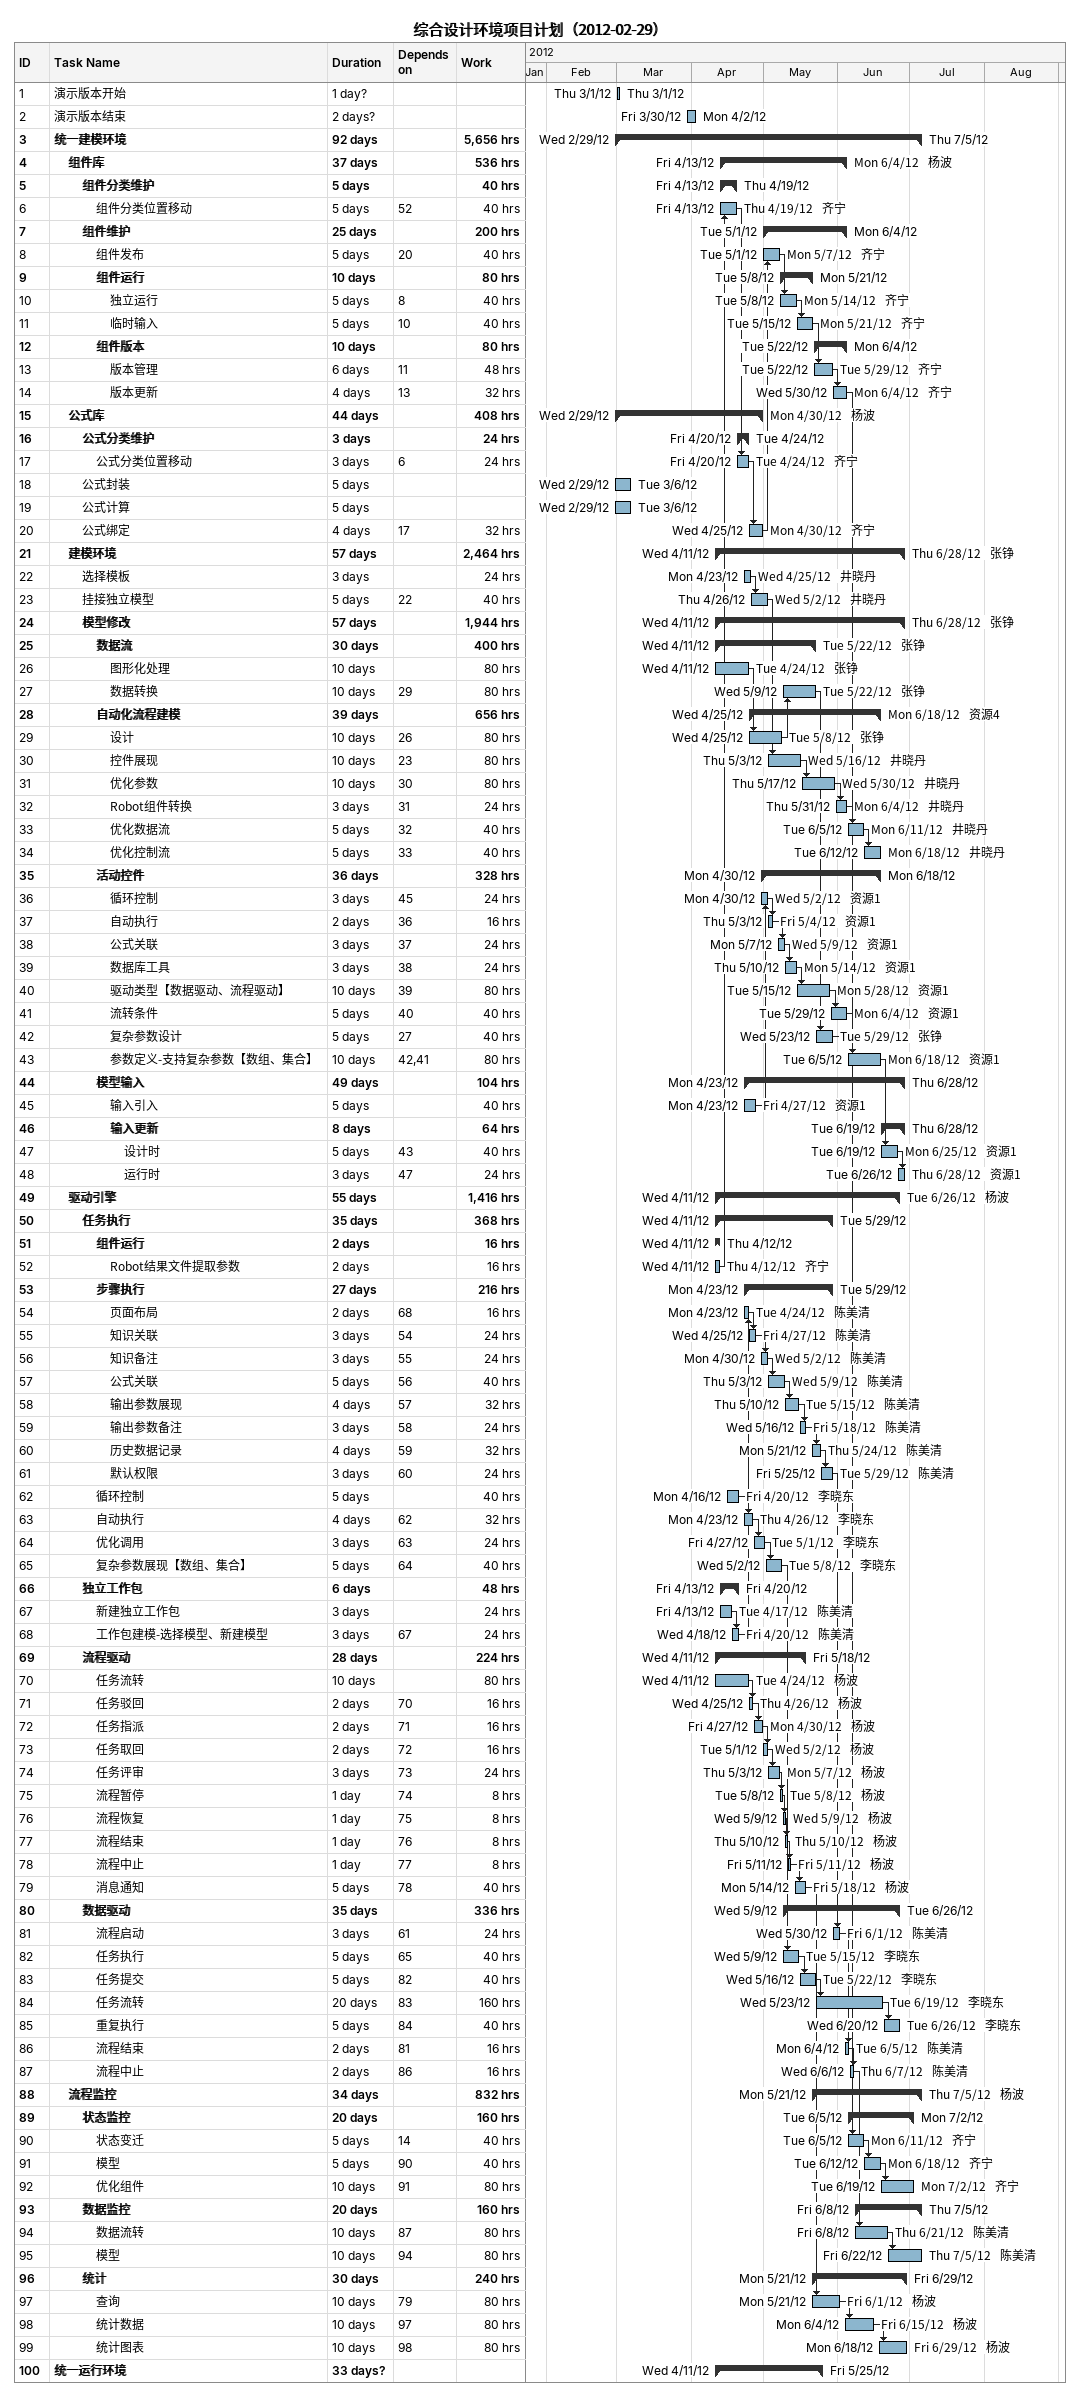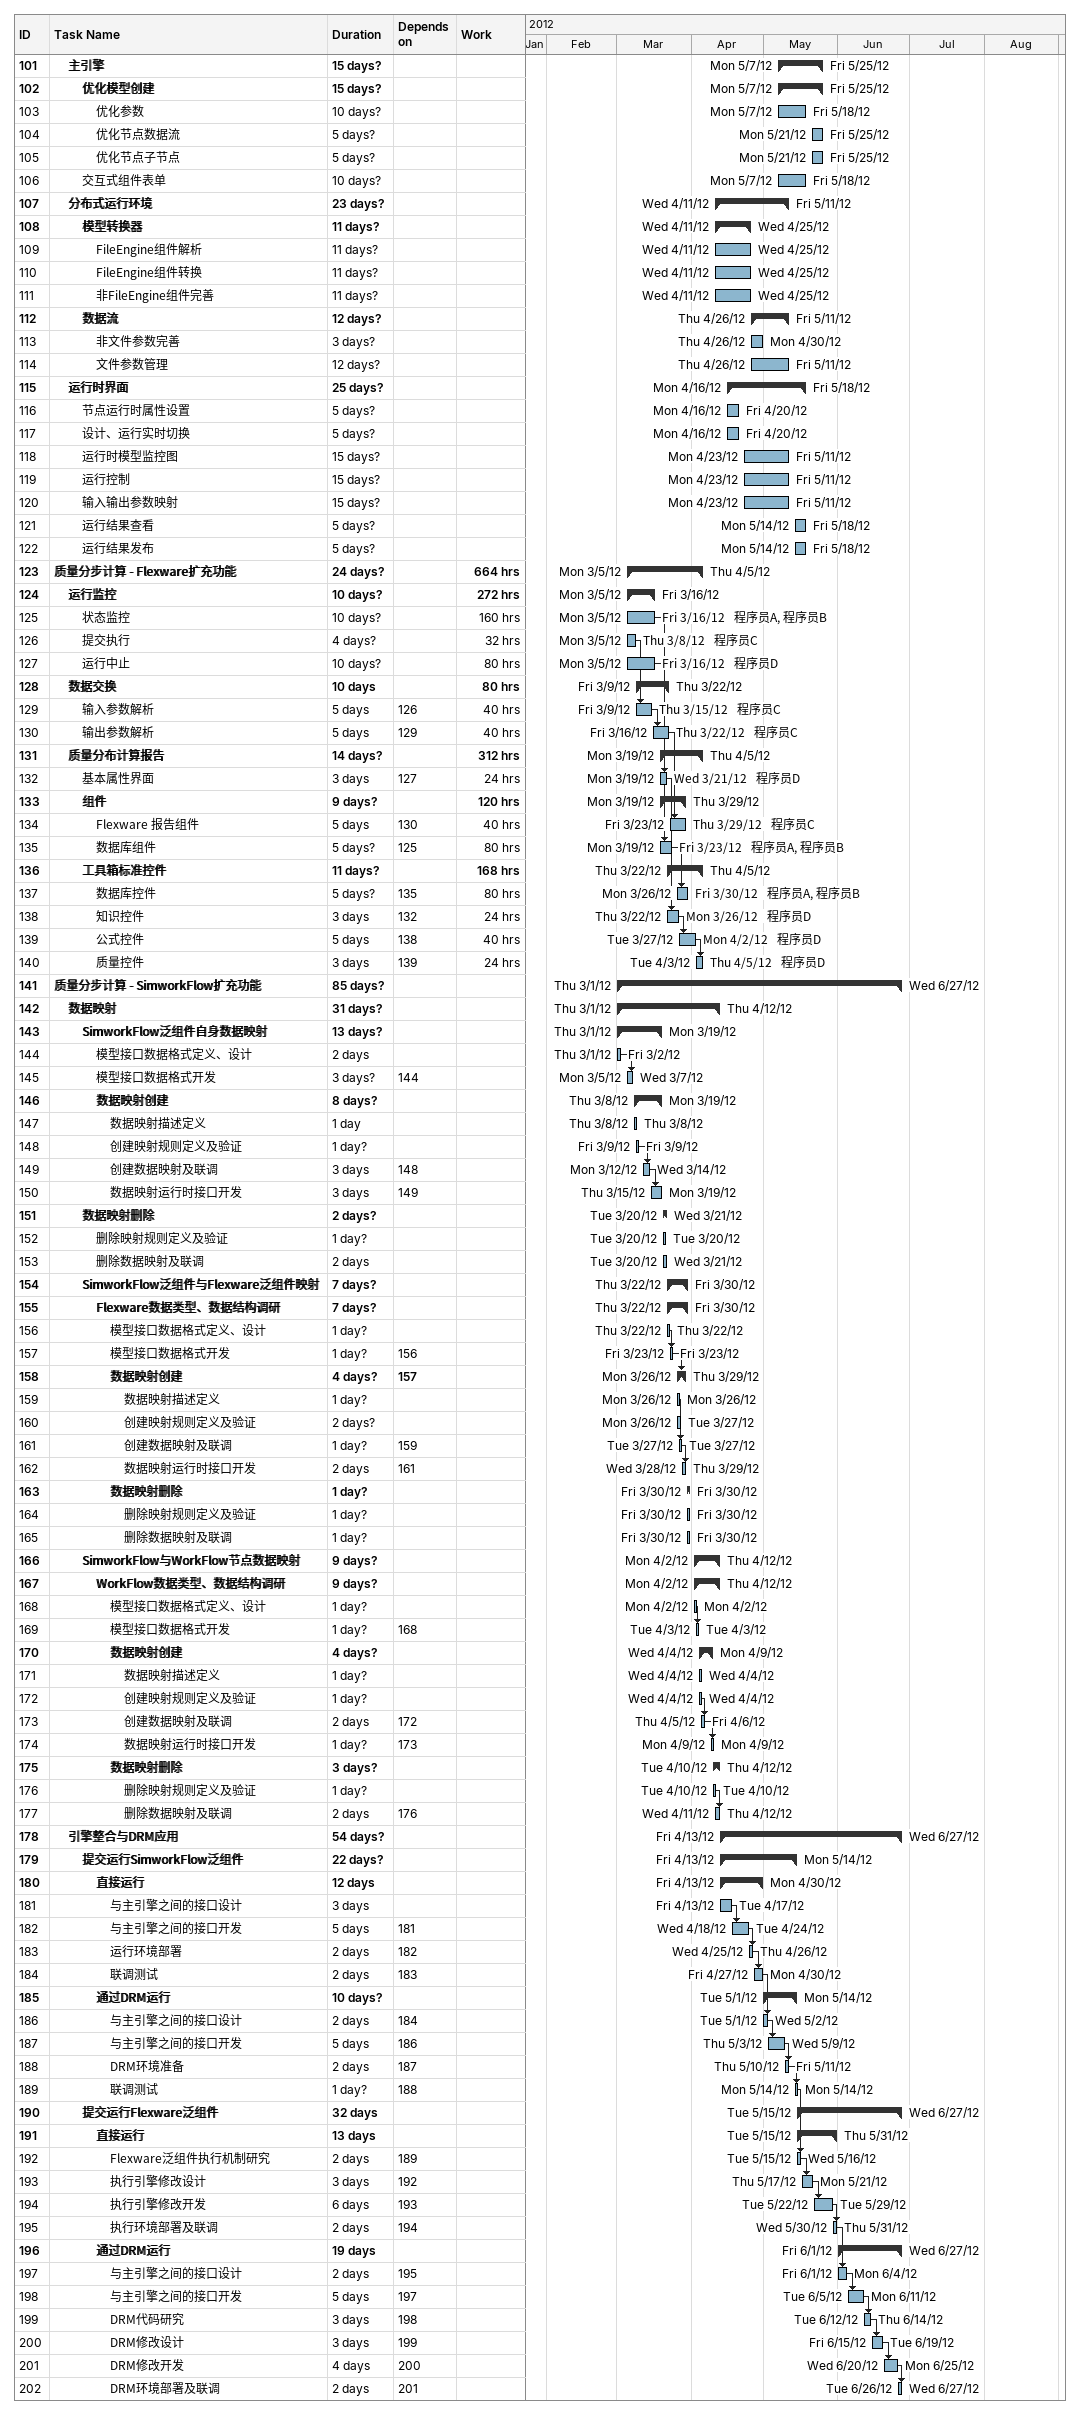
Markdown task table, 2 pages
综合设计环境项目计划（2012-02-29）

| ID | Level | Task | Duration | Start | Finish | Predecessors | Resources | Work (h) |
|---|---|---|---|---|---|---|---|---|
| 1 | 1 | 演示版本开始 | 1d? | 2012-03-01 | 2012-03-01 |  |  |  |
| 2 | 1 | 演示版本结束 | 2d? | 2012-03-30 | 2012-04-02 |  |  |  |
| 3 | 1 | **统一建模环境** | 92d | 2012-02-29 | 2012-07-05 |  |  | 5656 |
| 4 | 2 | **组件库** | 37d | 2012-04-13 | 2012-06-04 |  | 杨波 | 536 |
| 5 | 3 | **组件分类维护** | 5d | 2012-04-13 | 2012-04-19 |  |  | 40 |
| 6 | 4 | 组件分类位置移动 | 5d | 2012-04-13 | 2012-04-19 | 52 | 齐宁 | 40 |
| 7 | 3 | **组件维护** | 25d | 2012-05-01 | 2012-06-04 |  |  | 200 |
| 8 | 4 | 组件发布 | 5d | 2012-05-01 | 2012-05-07 | 20 | 齐宁 | 40 |
| 9 | 4 | **组件运行** | 10d | 2012-05-08 | 2012-05-21 |  |  | 80 |
| 10 | 5 | 独立运行 | 5d | 2012-05-08 | 2012-05-14 | 8 | 齐宁 | 40 |
| 11 | 5 | 临时输入 | 5d | 2012-05-15 | 2012-05-21 | 10 | 齐宁 | 40 |
| 12 | 4 | **组件版本** | 10d | 2012-05-22 | 2012-06-04 |  |  | 80 |
| 13 | 5 | 版本管理 | 6d | 2012-05-22 | 2012-05-29 | 11 | 齐宁 | 48 |
| 14 | 5 | 版本更新 | 4d | 2012-05-30 | 2012-06-04 | 13 | 齐宁 | 32 |
| 15 | 2 | **公式库** | 44d | 2012-02-29 | 2012-04-30 |  | 杨波 | 408 |
| 16 | 3 | **公式分类维护** | 3d | 2012-04-20 | 2012-04-24 |  |  | 24 |
| 17 | 4 | 公式分类位置移动 | 3d | 2012-04-20 | 2012-04-24 | 6 | 齐宁 | 24 |
| 18 | 3 | 公式封装 | 5d | 2012-02-29 | 2012-03-06 |  |  |  |
| 19 | 3 | 公式计算 | 5d | 2012-02-29 | 2012-03-06 |  |  |  |
| 20 | 3 | 公式绑定 | 4d | 2012-04-25 | 2012-04-30 | 17 | 齐宁 | 32 |
| 21 | 2 | **建模环境** | 57d | 2012-04-11 | 2012-06-28 |  | 张铮 | 2464 |
| 22 | 3 | 选择模板 | 3d | 2012-04-23 | 2012-04-25 |  | 井晓丹 | 24 |
| 23 | 3 | 挂接独立模型 | 5d | 2012-04-26 | 2012-05-02 | 22 | 井晓丹 | 40 |
| 24 | 3 | **模型修改** | 57d | 2012-04-11 | 2012-06-28 |  | 张铮 | 1944 |
| 25 | 4 | **数据流** | 30d | 2012-04-11 | 2012-05-22 |  | 张铮 | 400 |
| 26 | 5 | 图形化处理 | 10d | 2012-04-11 | 2012-04-24 |  | 张铮 | 80 |
| 27 | 5 | 数据转换 | 10d | 2012-05-09 | 2012-05-22 | 29 | 张铮 | 80 |
| 28 | 4 | **自动化流程建模** | 39d | 2012-04-25 | 2012-06-18 |  | 资源4 | 656 |
| 29 | 5 | 设计 | 10d | 2012-04-25 | 2012-05-08 | 26 | 张铮 | 80 |
| 30 | 5 | 控件展现 | 10d | 2012-05-03 | 2012-05-16 | 23 | 井晓丹 | 80 |
| 31 | 5 | 优化参数 | 10d | 2012-05-17 | 2012-05-30 | 30 | 井晓丹 | 80 |
| 32 | 5 | Robot组件转换 | 3d | 2012-05-31 | 2012-06-04 | 31 | 井晓丹 | 24 |
| 33 | 5 | 优化数据流 | 5d | 2012-06-05 | 2012-06-11 | 32 | 井晓丹 | 40 |
| 34 | 5 | 优化控制流 | 5d | 2012-06-12 | 2012-06-18 | 33 | 井晓丹 | 40 |
| 35 | 4 | **活动控件** | 36d | 2012-04-30 | 2012-06-18 |  |  | 328 |
| 36 | 5 | 循环控制 | 3d | 2012-04-30 | 2012-05-02 | 45 | 资源1 | 24 |
| 37 | 5 | 自动执行 | 2d | 2012-05-03 | 2012-05-04 | 36 | 资源1 | 16 |
| 38 | 5 | 公式关联 | 3d | 2012-05-07 | 2012-05-09 | 37 | 资源1 | 24 |
| 39 | 5 | 数据库工具 | 3d | 2012-05-10 | 2012-05-14 | 38 | 资源1 | 24 |
| 40 | 5 | 驱动类型【数据驱动、流程驱动】 | 10d | 2012-05-15 | 2012-05-28 | 39 | 资源1 | 80 |
| 41 | 5 | 流转条件 | 5d | 2012-05-29 | 2012-06-04 | 40 | 资源1 | 40 |
| 42 | 5 | 复杂参数设计 | 5d | 2012-05-23 | 2012-05-29 | 27 | 张铮 | 40 |
| 43 | 5 | 参数定义-支持复杂参数【数组、集合】 | 10d | 2012-06-05 | 2012-06-18 | 42, 41 | 资源1 | 80 |
| 44 | 4 | **模型输入** | 49d | 2012-04-23 | 2012-06-28 |  |  | 104 |
| 45 | 5 | 输入引入 | 5d | 2012-04-23 | 2012-04-27 |  | 资源1 | 40 |
| 46 | 5 | **输入更新** | 8d | 2012-06-19 | 2012-06-28 |  |  | 64 |
| 47 | 6 | 设计时 | 5d | 2012-06-19 | 2012-06-25 | 43 | 资源1 | 40 |
| 48 | 6 | 运行时 | 3d | 2012-06-26 | 2012-06-28 | 47 | 资源1 | 24 |
| 49 | 2 | **驱动引擎** | 55d | 2012-04-11 | 2012-06-26 |  | 杨波 | 1416 |
| 50 | 3 | **任务执行** | 35d | 2012-04-11 | 2012-05-29 |  |  | 368 |
| 51 | 4 | **组件运行** | 2d | 2012-04-11 | 2012-04-12 |  |  | 16 |
| 52 | 5 | Robot结果文件提取参数 | 2d | 2012-04-11 | 2012-04-12 |  | 齐宁 | 16 |
| 53 | 4 | **步骤执行** | 27d | 2012-04-23 | 2012-05-29 |  |  | 216 |
| 54 | 5 | 页面布局 | 2d | 2012-04-23 | 2012-04-24 | 68 | 陈美清 | 16 |
| 55 | 5 | 知识关联 | 3d | 2012-04-25 | 2012-04-27 | 54 | 陈美清 | 24 |
| 56 | 5 | 知识备注 | 3d | 2012-04-30 | 2012-05-02 | 55 | 陈美清 | 24 |
| 57 | 5 | 公式关联 | 5d | 2012-05-03 | 2012-05-09 | 56 | 陈美清 | 40 |
| 58 | 5 | 输出参数展现 | 4d | 2012-05-10 | 2012-05-15 | 57 | 陈美清 | 32 |
| 59 | 5 | 输出参数备注 | 3d | 2012-05-16 | 2012-05-18 | 58 | 陈美清 | 24 |
| 60 | 5 | 历史数据记录 | 4d | 2012-05-21 | 2012-05-24 | 59 | 陈美清 | 32 |
| 61 | 5 | 默认权限 | 3d | 2012-05-25 | 2012-05-29 | 60 | 陈美清 | 24 |
| 62 | 4 | 循环控制 | 5d | 2012-04-16 | 2012-04-20 |  | 李晓东 | 40 |
| 63 | 4 | 自动执行 | 4d | 2012-04-23 | 2012-04-26 | 62 | 李晓东 | 32 |
| 64 | 4 | 优化调用 | 3d | 2012-04-27 | 2012-05-01 | 63 | 李晓东 | 24 |
| 65 | 4 | 复杂参数展现【数组、集合】 | 5d | 2012-05-02 | 2012-05-08 | 64 | 李晓东 | 40 |
| 66 | 3 | **独立工作包** | 6d | 2012-04-13 | 2012-04-20 |  |  | 48 |
| 67 | 4 | 新建独立工作包 | 3d | 2012-04-13 | 2012-04-17 |  | 陈美清 | 24 |
| 68 | 4 | 工作包建模-选择模型、新建模型 | 3d | 2012-04-18 | 2012-04-20 | 67 | 陈美清 | 24 |
| 69 | 3 | **流程驱动** | 28d | 2012-04-11 | 2012-05-18 |  |  | 224 |
| 70 | 4 | 任务流转 | 10d | 2012-04-11 | 2012-04-24 |  | 杨波 | 80 |
| 71 | 4 | 任务驳回 | 2d | 2012-04-25 | 2012-04-26 | 70 | 杨波 | 16 |
| 72 | 4 | 任务指派 | 2d | 2012-04-27 | 2012-04-30 | 71 | 杨波 | 16 |
| 73 | 4 | 任务取回 | 2d | 2012-05-01 | 2012-05-02 | 72 | 杨波 | 16 |
| 74 | 4 | 任务评审 | 3d | 2012-05-03 | 2012-05-07 | 73 | 杨波 | 24 |
| 75 | 4 | 流程暂停 | 1d | 2012-05-08 | 2012-05-08 | 74 | 杨波 | 8 |
| 76 | 4 | 流程恢复 | 1d | 2012-05-09 | 2012-05-09 | 75 | 杨波 | 8 |
| 77 | 4 | 流程结束 | 1d | 2012-05-10 | 2012-05-10 | 76 | 杨波 | 8 |
| 78 | 4 | 流程中止 | 1d | 2012-05-11 | 2012-05-11 | 77 | 杨波 | 8 |
| 79 | 4 | 消息通知 | 5d | 2012-05-14 | 2012-05-18 | 78 | 杨波 | 40 |
| 80 | 3 | **数据驱动** | 35d | 2012-05-09 | 2012-06-26 |  |  | 336 |
| 81 | 4 | 流程启动 | 3d | 2012-05-30 | 2012-06-01 | 61 | 陈美清 | 24 |
| 82 | 4 | 任务执行 | 5d | 2012-05-09 | 2012-05-15 | 65 | 李晓东 | 40 |
| 83 | 4 | 任务提交 | 5d | 2012-05-16 | 2012-05-22 | 82 | 李晓东 | 40 |
| 84 | 4 | 任务流转 | 20d | 2012-05-23 | 2012-06-19 | 83 | 李晓东 | 160 |
| 85 | 4 | 重复执行 | 5d | 2012-06-20 | 2012-06-26 | 84 | 李晓东 | 40 |
| 86 | 4 | 流程结束 | 2d | 2012-06-04 | 2012-06-05 | 81 | 陈美清 | 16 |
| 87 | 4 | 流程中止 | 2d | 2012-06-06 | 2012-06-07 | 86 | 陈美清 | 16 |
| 88 | 2 | **流程监控** | 34d | 2012-05-21 | 2012-07-05 |  | 杨波 | 832 |
| 89 | 3 | **状态监控** | 20d | 2012-06-05 | 2012-07-02 |  |  | 160 |
| 90 | 4 | 状态变迁 | 5d | 2012-06-05 | 2012-06-11 | 14 | 齐宁 | 40 |
| 91 | 4 | 模型 | 5d | 2012-06-12 | 2012-06-18 | 90 | 齐宁 | 40 |
| 92 | 4 | 优化组件 | 10d | 2012-06-19 | 2012-07-02 | 91 | 齐宁 | 80 |
| 93 | 3 | **数据监控** | 20d | 2012-06-08 | 2012-07-05 |  |  | 160 |
| 94 | 4 | 数据流转 | 10d | 2012-06-08 | 2012-06-21 | 87 | 陈美清 | 80 |
| 95 | 4 | 模型 | 10d | 2012-06-22 | 2012-07-05 | 94 | 陈美清 | 80 |
| 96 | 3 | **统计** | 30d | 2012-05-21 | 2012-06-29 |  |  | 240 |
| 97 | 4 | 查询 | 10d | 2012-05-21 | 2012-06-01 | 79 | 杨波 | 80 |
| 98 | 4 | 统计数据 | 10d | 2012-06-04 | 2012-06-15 | 97 | 杨波 | 80 |
| 99 | 4 | 统计图表 | 10d | 2012-06-18 | 2012-06-29 | 98 | 杨波 | 80 |
| 100 | 1 | **统一运行环境** | 33d? | 2012-04-11 | 2012-05-25 |  |  |  |
| 101 | 2 | **主引擎** | 15d? | 2012-05-07 | 2012-05-25 |  |  |  |
| 102 | 3 | **优化模型创建** | 15d? | 2012-05-07 | 2012-05-25 |  |  |  |
| 103 | 4 | 优化参数 | 10d? | 2012-05-07 | 2012-05-18 |  |  |  |
| 104 | 4 | 优化节点数据流 | 5d? | 2012-05-21 | 2012-05-25 |  |  |  |
| 105 | 4 | 优化节点子节点 | 5d? | 2012-05-21 | 2012-05-25 |  |  |  |
| 106 | 3 | 交互式组件表单 | 10d? | 2012-05-07 | 2012-05-18 |  |  |  |
| 107 | 2 | **分布式运行环境** | 23d? | 2012-04-11 | 2012-05-11 |  |  |  |
| 108 | 3 | **模型转换器** | 11d? | 2012-04-11 | 2012-04-25 |  |  |  |
| 109 | 4 | FileEngine组件解析 | 11d? | 2012-04-11 | 2012-04-25 |  |  |  |
| 110 | 4 | FileEngine组件转换 | 11d? | 2012-04-11 | 2012-04-25 |  |  |  |
| 111 | 4 | 非FileEngine组件完善 | 11d? | 2012-04-11 | 2012-04-25 |  |  |  |
| 112 | 3 | **数据流** | 12d? | 2012-04-26 | 2012-05-11 |  |  |  |
| 113 | 4 | 非文件参数完善 | 3d? | 2012-04-26 | 2012-04-30 |  |  |  |
| 114 | 4 | 文件参数管理 | 12d? | 2012-04-26 | 2012-05-11 |  |  |  |
| 115 | 2 | **运行时界面** | 25d? | 2012-04-16 | 2012-05-18 |  |  |  |
| 116 | 3 | 节点运行时属性设置 | 5d? | 2012-04-16 | 2012-04-20 |  |  |  |
| 117 | 3 | 设计、运行实时切换 | 5d? | 2012-04-16 | 2012-04-20 |  |  |  |
| 118 | 3 | 运行时模型监控图 | 15d? | 2012-04-23 | 2012-05-11 |  |  |  |
| 119 | 3 | 运行控制 | 15d? | 2012-04-23 | 2012-05-11 |  |  |  |
| 120 | 3 | 输入输出参数映射 | 15d? | 2012-04-23 | 2012-05-11 |  |  |  |
| 121 | 3 | 运行结果查看 | 5d? | 2012-05-14 | 2012-05-18 |  |  |  |
| 122 | 3 | 运行结果发布 | 5d? | 2012-05-14 | 2012-05-18 |  |  |  |
| 123 | 1 | **质量分步计算 - Flexware扩充功能** | 24d? | 2012-03-05 | 2012-04-05 |  |  | 664 |
| 124 | 2 | **运行监控** | 10d? | 2012-03-05 | 2012-03-16 |  |  | 272 |
| 125 | 3 | 状态监控 | 10d? | 2012-03-05 | 2012-03-16 |  | 程序员A, 程序员B | 160 |
| 126 | 3 | 提交执行 | 4d? | 2012-03-05 | 2012-03-08 |  | 程序员C | 32 |
| 127 | 3 | 运行中止 | 10d? | 2012-03-05 | 2012-03-16 |  | 程序员D | 80 |
| 128 | 2 | **数据交换** | 10d | 2012-03-09 | 2012-03-22 |  |  | 80 |
| 129 | 3 | 输入参数解析 | 5d | 2012-03-09 | 2012-03-15 | 126 | 程序员C | 40 |
| 130 | 3 | 输出参数解析 | 5d | 2012-03-16 | 2012-03-22 | 129 | 程序员C | 40 |
| 131 | 2 | **质量分布计算报告** | 14d? | 2012-03-19 | 2012-04-05 |  |  | 312 |
| 132 | 3 | 基本属性界面 | 3d | 2012-03-19 | 2012-03-21 | 127 | 程序员D | 24 |
| 133 | 3 | **组件** | 9d? | 2012-03-19 | 2012-03-29 |  |  | 120 |
| 134 | 4 | Flexware 报告组件 | 5d | 2012-03-23 | 2012-03-29 | 130 | 程序员C | 40 |
| 135 | 4 | 数据库组件 | 5d? | 2012-03-19 | 2012-03-23 | 125 | 程序员A, 程序员B | 80 |
| 136 | 3 | **工具箱标准控件** | 11d? | 2012-03-22 | 2012-04-05 |  |  | 168 |
| 137 | 4 | 数据库控件 | 5d? | 2012-03-26 | 2012-03-30 | 135 | 程序员A, 程序员B | 80 |
| 138 | 4 | 知识控件 | 3d | 2012-03-22 | 2012-03-26 | 132 | 程序员D | 24 |
| 139 | 4 | 公式控件 | 5d | 2012-03-27 | 2012-04-02 | 138 | 程序员D | 40 |
| 140 | 4 | 质量控件 | 3d | 2012-04-03 | 2012-04-05 | 139 | 程序员D | 24 |
| 141 | 1 | **质量分步计算 - SimworkFlow扩充功能** | 85d? | 2012-03-01 | 2012-06-27 |  |  |  |
| 142 | 2 | **数据映射** | 31d? | 2012-03-01 | 2012-04-12 |  |  |  |
| 143 | 3 | **SimworkFlow泛组件自身数据映射** | 13d? | 2012-03-01 | 2012-03-19 |  |  |  |
| 144 | 4 | 模型接口数据格式定义、设计 | 2d | 2012-03-01 | 2012-03-02 |  |  |  |
| 145 | 4 | 模型接口数据格式开发 | 3d? | 2012-03-05 | 2012-03-07 | 144 |  |  |
| 146 | 4 | **数据映射创建** | 8d? | 2012-03-08 | 2012-03-19 |  |  |  |
| 147 | 5 | 数据映射描述定义 | 1d | 2012-03-08 | 2012-03-08 |  |  |  |
| 148 | 5 | 创建映射规则定义及验证 | 1d? | 2012-03-09 | 2012-03-09 |  |  |  |
| 149 | 5 | 创建数据映射及联调 | 3d | 2012-03-12 | 2012-03-14 | 148 |  |  |
| 150 | 5 | 数据映射运行时接口开发 | 3d | 2012-03-15 | 2012-03-19 | 149 |  |  |
| 151 | 3 | **数据映射删除** | 2d? | 2012-03-20 | 2012-03-21 |  |  |  |
| 152 | 4 | 删除映射规则定义及验证 | 1d? | 2012-03-20 | 2012-03-20 |  |  |  |
| 153 | 4 | 删除数据映射及联调 | 2d | 2012-03-20 | 2012-03-21 |  |  |  |
| 154 | 3 | **SimworkFlow泛组件与Flexware泛组件映射** | 7d? | 2012-03-22 | 2012-03-30 |  |  |  |
| 155 | 4 | **Flexware数据类型、数据结构调研** | 7d? | 2012-03-22 | 2012-03-30 |  |  |  |
| 156 | 5 | 模型接口数据格式定义、设计 | 1d? | 2012-03-22 | 2012-03-22 |  |  |  |
| 157 | 5 | 模型接口数据格式开发 | 1d? | 2012-03-23 | 2012-03-23 | 156 |  |  |
| 158 | 5 | **数据映射创建** | 4d? | 2012-03-26 | 2012-03-29 | 157 |  |  |
| 159 | 6 | 数据映射描述定义 | 1d? | 2012-03-26 | 2012-03-26 |  |  |  |
| 160 | 6 | 创建映射规则定义及验证 | 2d? | 2012-03-26 | 2012-03-27 |  |  |  |
| 161 | 6 | 创建数据映射及联调 | 1d? | 2012-03-27 | 2012-03-27 | 159 |  |  |
| 162 | 6 | 数据映射运行时接口开发 | 2d | 2012-03-28 | 2012-03-29 | 161 |  |  |
| 163 | 5 | **数据映射删除** | 1d? | 2012-03-30 | 2012-03-30 |  |  |  |
| 164 | 6 | 删除映射规则定义及验证 | 1d? | 2012-03-30 | 2012-03-30 |  |  |  |
| 165 | 6 | 删除数据映射及联调 | 1d? | 2012-03-30 | 2012-03-30 |  |  |  |
| 166 | 3 | **SimworkFlow与WorkFlow节点数据映射** | 9d? | 2012-04-02 | 2012-04-12 |  |  |  |
| 167 | 4 | **WorkFlow数据类型、数据结构调研** | 9d? | 2012-04-02 | 2012-04-12 |  |  |  |
| 168 | 5 | 模型接口数据格式定义、设计 | 1d? | 2012-04-02 | 2012-04-02 |  |  |  |
| 169 | 5 | 模型接口数据格式开发 | 1d? | 2012-04-03 | 2012-04-03 | 168 |  |  |
| 170 | 5 | **数据映射创建** | 4d? | 2012-04-04 | 2012-04-09 |  |  |  |
| 171 | 6 | 数据映射描述定义 | 1d? | 2012-04-04 | 2012-04-04 |  |  |  |
| 172 | 6 | 创建映射规则定义及验证 | 1d? | 2012-04-04 | 2012-04-04 |  |  |  |
| 173 | 6 | 创建数据映射及联调 | 2d | 2012-04-05 | 2012-04-06 | 172 |  |  |
| 174 | 6 | 数据映射运行时接口开发 | 1d? | 2012-04-09 | 2012-04-09 | 173 |  |  |
| 175 | 5 | **数据映射删除** | 3d? | 2012-04-10 | 2012-04-12 |  |  |  |
| 176 | 6 | 删除映射规则定义及验证 | 1d? | 2012-04-10 | 2012-04-10 |  |  |  |
| 177 | 6 | 删除数据映射及联调 | 2d | 2012-04-11 | 2012-04-12 | 176 |  |  |
| 178 | 2 | **引擎整合与DRM应用** | 54d? | 2012-04-13 | 2012-06-27 |  |  |  |
| 179 | 3 | **提交运行SimworkFlow泛组件** | 22d? | 2012-04-13 | 2012-05-14 |  |  |  |
| 180 | 4 | **直接运行** | 12d | 2012-04-13 | 2012-04-30 |  |  |  |
| 181 | 5 | 与主引擎之间的接口设计 | 3d | 2012-04-13 | 2012-04-17 |  |  |  |
| 182 | 5 | 与主引擎之间的接口开发 | 5d | 2012-04-18 | 2012-04-24 | 181 |  |  |
| 183 | 5 | 运行环境部署 | 2d | 2012-04-25 | 2012-04-26 | 182 |  |  |
| 184 | 5 | 联调测试 | 2d | 2012-04-27 | 2012-04-30 | 183 |  |  |
| 185 | 4 | **通过DRM运行** | 10d? | 2012-05-01 | 2012-05-14 |  |  |  |
| 186 | 5 | 与主引擎之间的接口设计 | 2d | 2012-05-01 | 2012-05-02 | 184 |  |  |
| 187 | 5 | 与主引擎之间的接口开发 | 5d | 2012-05-03 | 2012-05-09 | 186 |  |  |
| 188 | 5 | DRM环境准备 | 2d | 2012-05-10 | 2012-05-11 | 187 |  |  |
| 189 | 5 | 联调测试 | 1d? | 2012-05-14 | 2012-05-14 | 188 |  |  |
| 190 | 3 | **提交运行Flexware泛组件** | 32d | 2012-05-15 | 2012-06-27 |  |  |  |
| 191 | 4 | **直接运行** | 13d | 2012-05-15 | 2012-05-31 |  |  |  |
| 192 | 5 | Flexware泛组件执行机制研究 | 2d | 2012-05-15 | 2012-05-16 | 189 |  |  |
| 193 | 5 | 执行引擎修改设计 | 3d | 2012-05-17 | 2012-05-21 | 192 |  |  |
| 194 | 5 | 执行引擎修改开发 | 6d | 2012-05-22 | 2012-05-29 | 193 |  |  |
| 195 | 5 | 执行环境部署及联调 | 2d | 2012-05-30 | 2012-05-31 | 194 |  |  |
| 196 | 4 | **通过DRM运行** | 19d | 2012-06-01 | 2012-06-27 |  |  |  |
| 197 | 5 | 与主引擎之间的接口设计 | 2d | 2012-06-01 | 2012-06-04 | 195 |  |  |
| 198 | 5 | 与主引擎之间的接口开发 | 5d | 2012-06-05 | 2012-06-11 | 197 |  |  |
| 199 | 5 | DRM代码研究 | 3d | 2012-06-12 | 2012-06-14 | 198 |  |  |
| 200 | 5 | DRM修改设计 | 3d | 2012-06-15 | 2012-06-19 | 199 |  |  |
| 201 | 5 | DRM修改开发 | 4d | 2012-06-20 | 2012-06-25 | 200 |  |  |
| 202 | 5 | DRM环境部署及联调 | 2d | 2012-06-26 | 2012-06-27 | 201 |  |  |
